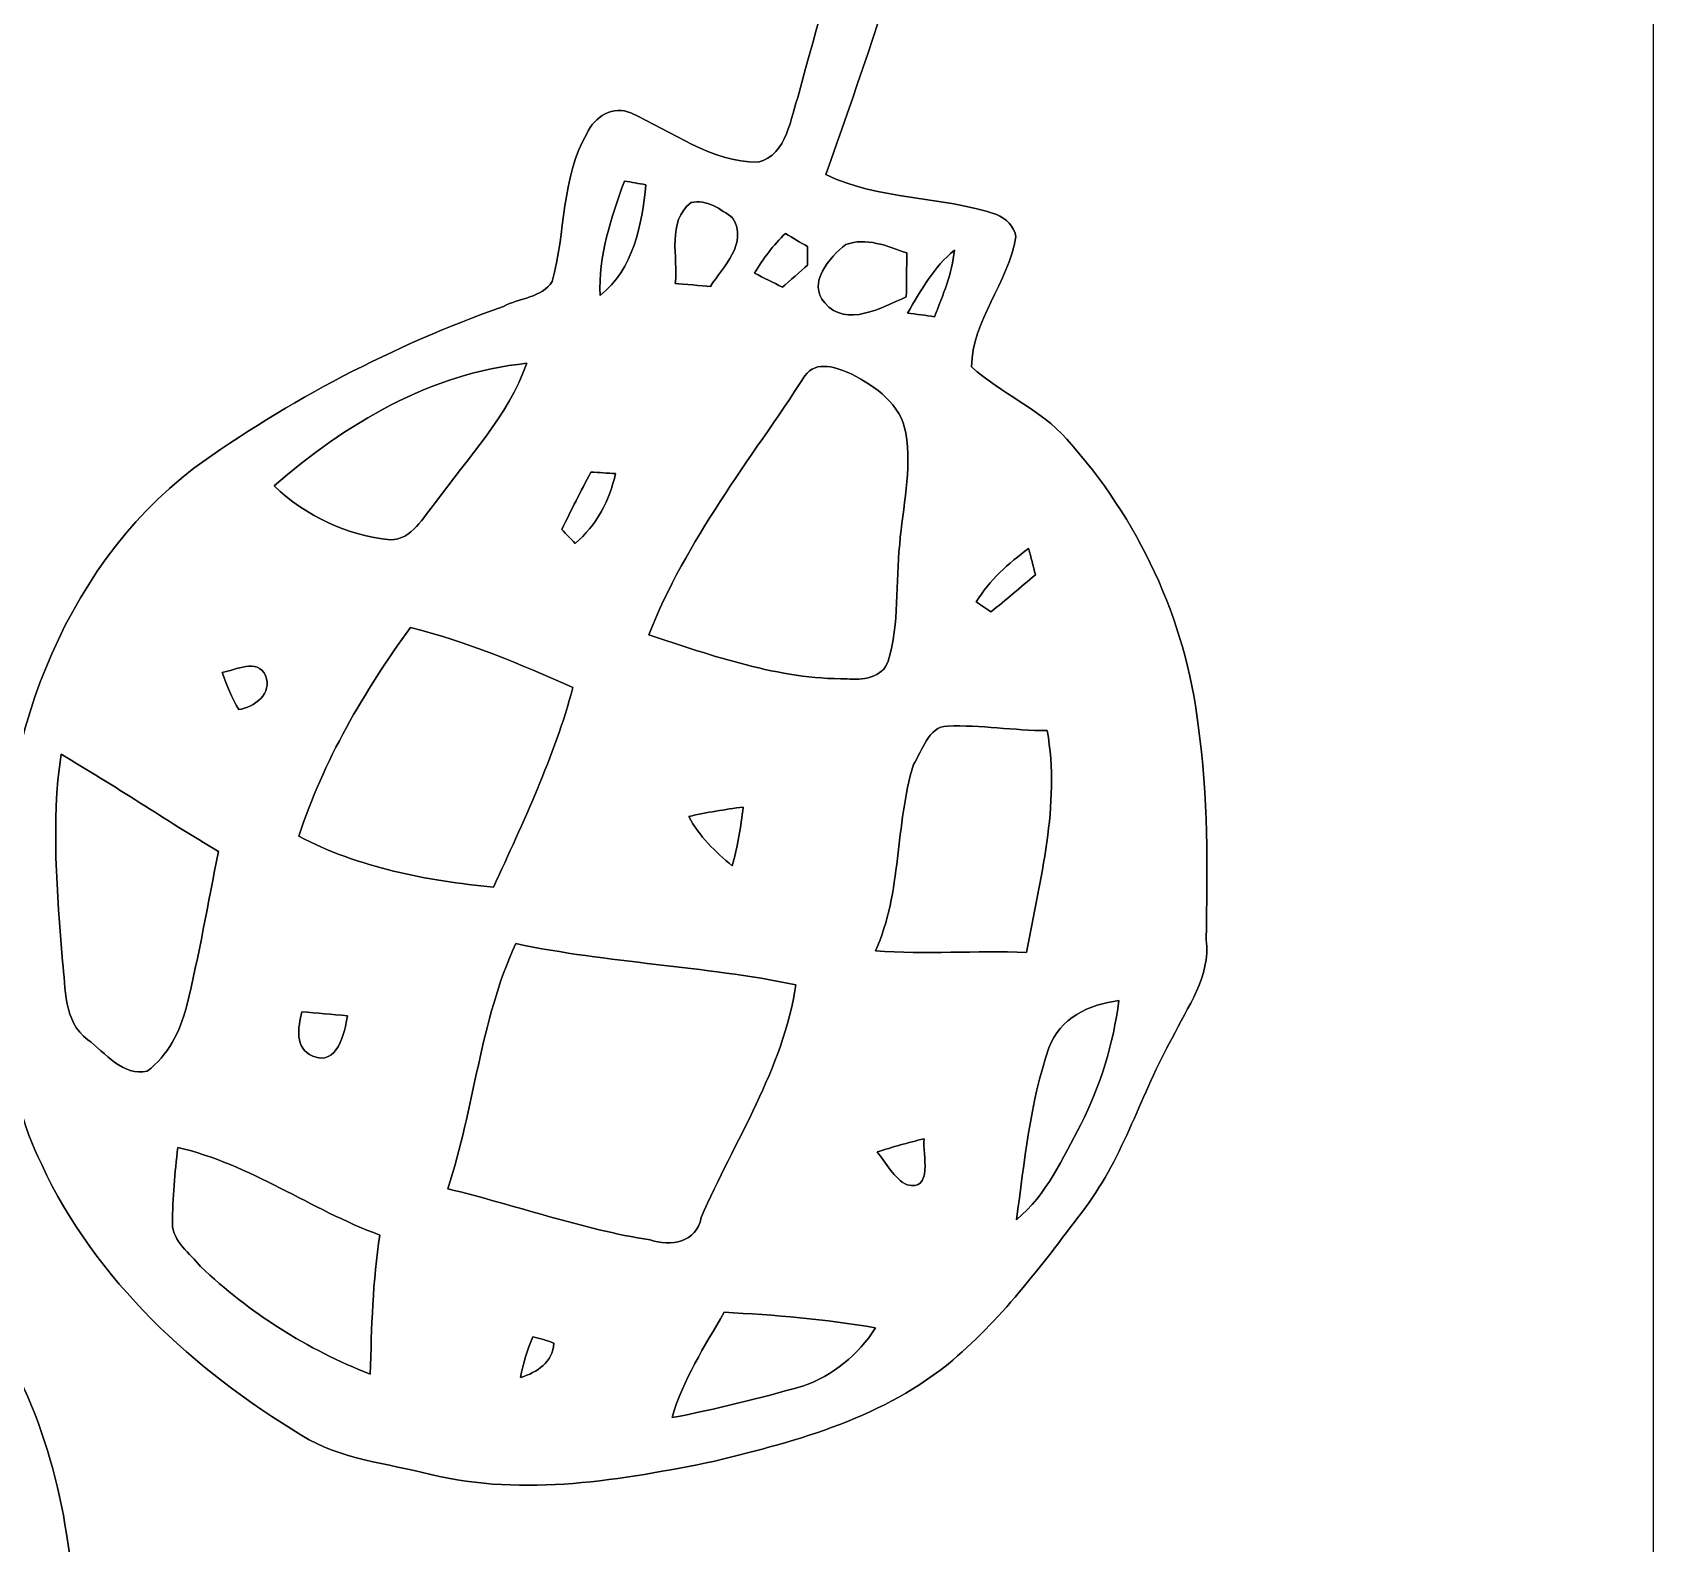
# Model space of a CAD drawing. Header units: centimetres. Extents: x -16.8 to 16.8, y -16.7 to 16.7.
# Drawn here: x 5.14 to 16.77, y -3.08 to 7.76 of the extents above; entities that cross this region are included whole.
import ezdxf

# ---------------------------------------------------------------- set-up
doc = ezdxf.new("R2010")
doc.units = ezdxf.units.CM
doc.header["$MEASUREMENT"] = 0
doc.layers.add('Layer 1', color=7, linetype='Continuous')

msp = doc.modelspace()

# ---------------------------------------------------------------- linework, layer by layer
at = {"layer": 'Layer 1', "color": 7}
for points, knots in [([(-16.77458, 16.66875), (-16.77458, 16.66875), (16.77458, 16.66875), (16.77458, 16.66875), (16.77458, 16.66875), (16.77458, 16.66875), (16.77458, -16.66875), (16.77458, -16.66875), (16.77458, -16.66875), (16.77458, -16.66875), (-16.77458, -16.66875), (-16.77458, -16.66875), (-16.77458, -16.66875), (-16.77458, -16.66875), (-16.77458, 16.66875), (-16.77458, 16.66875), (-16.77458, 16.66875), (-16.77458, 16.66875), (-16.77458, 16.66875), (-16.77458, 16.66875)], [0, 0, 0, 0, 0.16666667, 0.16666667, 0.16666667, 0.16666667, 0.33333333, 0.33333333, 0.33333333, 0.33333333, 0.5, 0.5, 0.5, 0.5, 0.66666667, 0.66666667, 0.66666667, 0.66666667, 1, 1, 1, 1]), ([(10.19845, 11.42753), (9.78006, 11.13966), (9.57651, 10.65001), (9.43187, 10.18258), (9.43187, 10.18258), (9.34438, 9.85591), (9.21209, 9.49466), (9.38036, 9.16728), (9.38036, 9.16728), (9.45974, 8.98454), (9.66717, 8.92563), (9.84321, 8.88047), (9.84321, 8.88047), (9.85767, 8.97184), (9.89506, 9.06921), (9.85979, 9.16058), (9.85979, 9.16058), (9.80652, 9.31757), (9.68657, 9.45727), (9.7095, 9.6333), (9.7095, 9.6333), (9.72502, 9.97409), (9.80052, 10.31346), (9.94481, 10.6232), (9.94481, 10.6232), (10.01466, 10.74596), (10.08909, 10.87931), (10.21821, 10.94881), (10.21821, 10.94881), (10.42987, 11.07052), (10.69904, 11.20105), (10.94246, 11.08322), (10.94246, 11.08322), (11.18658, 10.90119), (11.23597, 10.56499), (11.26772, 10.28241), (11.26772, 10.28241), (11.27442, 9.25936), (10.89342, 8.29486), (10.64331, 7.31802), (10.64331, 7.31802), (10.58157, 7.15151), (10.56252, 6.88164), (10.35015, 6.82837), (10.35015, 6.82837), (10.01148, 6.82978), (9.73384, 7.04779), (9.43751, 7.18114), (9.43751, 7.18114), (9.31616, 7.23935), (9.17116, 7.15257), (9.12389, 7.0358), (9.12389, 7.0358), (8.9348, 6.71266), (8.97184, 6.32213), (8.87307, 5.97253), (8.87307, 5.97253), (8.80181, 5.85399), (8.63247, 5.85646), (8.52417, 5.79261), (8.52417, 5.79261), (7.73254, 5.51674), (6.98429, 5.12022), (6.30202, 4.63444), (6.30202, 4.63444), (5.33506, 3.88585), (4.89409, 2.62326), (4.92725, 1.4284), (4.92725, 1.4284), (4.95335, 0.82409), (4.92795, 0.19368), (5.21088, -0.3616), (5.21088, -0.3616), (5.59717, -1.19309), (6.30343, -1.83586), (7.07743, -2.30399), (7.07743, -2.30399), (7.35718, -2.47685), (7.68985, -2.50402), (8.00171, -2.5841), (8.00171, -2.5841), (8.67375, -2.74638), (9.37366, -2.62361), (10.03935, -2.48885), (10.03935, -2.48885), (10.64119, -2.34209), (11.26349, -2.17311), (11.74679, -1.76389), (11.74679, -1.76389), (12.11686, -1.44956), (12.4079, -1.05339), (12.69929, -0.66816), (12.69929, -0.66816), (12.97517, -0.30057), (13.09758, 0.14852), (13.32089, 0.54504), (13.32089, 0.54504), (13.42813, 0.76906), (13.59782, 0.98601), (13.56536, 1.2513), (13.56536, 1.2513), (13.57277, 1.76424), (13.58053, 2.28071), (13.50786, 2.78977), (13.50786, 2.78977), (13.41967, 3.5493), (13.07571, 4.2739), (12.56559, 4.84046), (12.56559, 4.84046), (12.37403, 5.05919), (12.09357, 5.16714), (11.88226, 5.35975), (11.88226, 5.35975), (11.88367, 5.69313), (12.1479, 5.96512), (12.1987, 6.29179), (12.1987, 6.29179), (12.19165, 6.36764), (12.12709, 6.42444), (12.06077, 6.45231), (12.06077, 6.45231), (11.66248, 6.58918), (11.21763, 6.55179), (10.83557, 6.74017), (10.83557, 6.74017), (11.24056, 7.89411), (11.69106, 9.07838), (11.65825, 10.31981), (11.65825, 10.31981), (11.64484, 10.82358), (11.40389, 11.43035), (10.87155, 11.57605), (10.87155, 11.57605), (10.64119, 11.59863), (10.39742, 11.54853), (10.19845, 11.42753), (10.19845, 11.42753), (10.19845, 11.42753), (10.19845, 11.42753), (10.19845, 11.42753)], [0, 0, 0, 0, 0.02777778, 0.02777778, 0.02777778, 0.02777778, 0.05555556, 0.05555556, 0.05555556, 0.05555556, 0.08333333, 0.08333333, 0.08333333, 0.08333333, 0.11111111, 0.11111111, 0.11111111, 0.11111111, 0.13888889, 0.13888889, 0.13888889, 0.13888889, 0.16666667, 0.16666667, 0.16666667, 0.16666667, 0.19444444, 0.19444444, 0.19444444, 0.19444444, 0.22222222, 0.22222222, 0.22222222, 0.22222222, 0.25, 0.25, 0.25, 0.25, 0.27777778, 0.27777778, 0.27777778, 0.27777778, 0.30555556, 0.30555556, 0.30555556, 0.30555556, 0.33333333, 0.33333333, 0.33333333, 0.33333333, 0.36111111, 0.36111111, 0.36111111, 0.36111111, 0.38888889, 0.38888889, 0.38888889, 0.38888889, 0.41666667, 0.41666667, 0.41666667, 0.41666667, 0.44444444, 0.44444444, 0.44444444, 0.44444444, 0.47222222, 0.47222222, 0.47222222, 0.47222222, 0.5, 0.5, 0.5, 0.5, 0.52777778, 0.52777778, 0.52777778, 0.52777778, 0.55555556, 0.55555556, 0.55555556, 0.55555556, 0.58333333, 0.58333333, 0.58333333, 0.58333333, 0.61111111, 0.61111111, 0.61111111, 0.61111111, 0.63888889, 0.63888889, 0.63888889, 0.63888889, 0.66666667, 0.66666667, 0.66666667, 0.66666667, 0.69444444, 0.69444444, 0.69444444, 0.69444444, 0.72222222, 0.72222222, 0.72222222, 0.72222222, 0.75, 0.75, 0.75, 0.75, 0.77777778, 0.77777778, 0.77777778, 0.77777778, 0.80555556, 0.80555556, 0.80555556, 0.80555556, 0.83333333, 0.83333333, 0.83333333, 0.83333333, 0.86111111, 0.86111111, 0.86111111, 0.86111111, 0.88888889, 0.88888889, 0.88888889, 0.88888889, 0.91666667, 0.91666667, 0.91666667, 0.91666667, 0.94444444, 0.94444444, 0.94444444, 0.94444444, 1, 1, 1, 1]), ([(9.39165, 6.69255), (9.4428, 6.68408), (9.49396, 6.67526), (9.54546, 6.66644), (9.54546, 6.66644), (9.519, 6.3821), (9.45515, 6.05896), (9.21702, 5.87269), (9.21702, 5.87269), (9.20291, 6.15527), (9.29569, 6.43043), (9.39165, 6.69255)], [0, 0, 0, 0, 0.25, 0.25, 0.25, 0.25, 0.5, 0.5, 0.5, 0.5, 1, 1, 1, 1]), ([(9.87002, 6.53874), (9.98008, 6.56449), (10.08309, 6.49076), (10.16741, 6.42832), (10.16741, 6.42832), (10.28171, 6.24734), (10.10109, 6.07907), (10.00831, 5.93725), (10.00831, 5.93725), (9.94516, 5.94254), (9.81886, 5.95242), (9.75607, 5.95771), (9.75607, 5.95771), (9.77935, 6.14539), (9.69116, 6.40362), (9.87002, 6.53874)], [0, 0, 0, 0, 0.2, 0.2, 0.2, 0.2, 0.4, 0.4, 0.4, 0.4, 0.6, 0.6, 0.6, 0.6, 1, 1, 1, 1]), ([(10.32545, 6.03179), (10.38578, 6.13692), (10.46057, 6.23288), (10.54735, 6.31754), (10.54735, 6.31754), (10.59956, 6.28579), (10.65248, 6.25404), (10.70504, 6.22229), (10.70504, 6.22229), (10.70469, 6.1782), (10.70504, 6.13375), (10.70539, 6.08965), (10.70539, 6.08965), (10.66059, 6.05014), (10.57028, 5.97182), (10.52512, 5.93231), (10.52512, 5.93231), (10.4581, 5.96512), (10.39142, 5.99863), (10.32545, 6.03179)], [0, 0, 0, 0, 0.16666667, 0.16666667, 0.16666667, 0.16666667, 0.33333333, 0.33333333, 0.33333333, 0.33333333, 0.5, 0.5, 0.5, 0.5, 0.66666667, 0.66666667, 0.66666667, 0.66666667, 1, 1, 1, 1]), ([(10.9788, 6.23746), (11.12414, 6.29073), (11.27936, 6.22653), (11.41801, 6.17679), (11.41801, 6.17679), (11.41589, 6.07166), (11.41448, 5.96653), (11.41377, 5.8614), (11.41377, 5.8614), (11.23703, 5.78661), (10.98515, 5.63774), (10.82816, 5.81872), (10.82816, 5.81872), (10.70116, 5.96265), (10.86344, 6.14574), (10.9788, 6.23746)], [0, 0, 0, 0, 0.2, 0.2, 0.2, 0.2, 0.4, 0.4, 0.4, 0.4, 0.6, 0.6, 0.6, 0.6, 1, 1, 1, 1]), ([(11.42294, 5.7464), (11.51855, 5.90726), (11.61097, 6.0773), (11.75879, 6.19725), (11.75879, 6.19725), (11.74291, 6.02968), (11.67589, 5.87551), (11.61662, 5.71994), (11.61662, 5.71994), (11.55171, 5.72876), (11.48715, 5.73758), (11.42294, 5.7464)], [0, 0, 0, 0, 0.25, 0.25, 0.25, 0.25, 0.5, 0.5, 0.5, 0.5, 1, 1, 1, 1]), ([(6.87881, 4.50568), (7.38822, 4.95229), (8.00453, 5.31601), (8.69033, 5.38551), (8.69033, 5.38551), (8.55839, 5.00309), (8.26558, 4.70923), (8.03451, 4.38503), (8.03451, 4.38503), (7.94914, 4.28272), (7.86589, 4.1215), (7.71278, 4.11833), (7.71278, 4.11833), (7.40163, 4.15043), (7.1053, 4.29084), (6.87881, 4.50568)], [0, 0, 0, 0, 0.2, 0.2, 0.2, 0.2, 0.4, 0.4, 0.4, 0.4, 0.6, 0.6, 0.6, 0.6, 1, 1, 1, 1]), ([(10.6867, 5.29625), (10.76784, 5.41267), (10.91812, 5.3527), (11.02219, 5.30789), (11.02219, 5.30789), (11.19434, 5.2197), (11.37638, 5.09235), (11.40954, 4.88597), (11.40954, 4.88597), (11.45434, 4.61962), (11.38767, 4.35292), (11.36615, 4.08834), (11.36615, 4.08834), (11.33546, 3.80894), (11.36579, 3.52213), (11.28324, 3.24979), (11.28324, 3.24979), (11.24761, 3.13161), (11.09063, 3.10868), (10.98867, 3.12279), (10.98867, 3.12279), (10.49761, 3.11856), (10.02736, 3.28683), (9.56698, 3.43817), (9.56698, 3.43817), (9.83121, 4.11656), (10.29406, 4.69159), (10.6867, 5.29625)], [0, 0, 0, 0, 0.125, 0.125, 0.125, 0.125, 0.25, 0.25, 0.25, 0.25, 0.375, 0.375, 0.375, 0.375, 0.5, 0.5, 0.5, 0.5, 0.625, 0.625, 0.625, 0.625, 0.75, 0.75, 0.75, 0.75, 1, 1, 1, 1]), ([(9.15106, 4.60551), (9.20997, 4.60199), (9.26888, 4.59811), (9.32815, 4.59423), (9.32815, 4.59423), (9.28405, 4.40302), (9.19057, 4.22134), (9.03852, 4.09434), (9.03852, 4.09434), (9.00606, 4.1275), (8.97361, 4.16031), (8.94186, 4.19276), (8.94186, 4.19276), (9.00924, 4.33141), (9.07944, 4.46899), (9.15106, 4.60551)], [0, 0, 0, 0, 0.2, 0.2, 0.2, 0.2, 0.4, 0.4, 0.4, 0.4, 0.6, 0.6, 0.6, 0.6, 1, 1, 1, 1]), ([(11.91472, 3.67453), (12.01067, 3.82834), (12.14437, 3.95288), (12.29148, 4.05694), (12.29148, 4.05694), (12.30806, 3.9945), (12.32394, 3.93171), (12.33946, 3.86856), (12.33946, 3.86856), (12.23363, 3.77931), (12.12921, 3.689), (12.02055, 3.60292), (12.02055, 3.60292), (11.99409, 3.62091), (11.94117, 3.65654), (11.91472, 3.67453)], [0, 0, 0, 0, 0.2, 0.2, 0.2, 0.2, 0.4, 0.4, 0.4, 0.4, 0.6, 0.6, 0.6, 0.6, 1, 1, 1, 1]), ([(7.85601, 3.49109), (8.25817, 3.3909), (8.64411, 3.22756), (9.02229, 3.05999), (9.02229, 3.05999), (8.88824, 2.56187), (8.66563, 2.0955), (8.4522, 1.62842), (8.4522, 1.62842), (7.97137, 1.67393), (7.48665, 1.76848), (7.0552, 1.99319), (7.0552, 1.99319), (7.23124, 2.53506), (7.52334, 3.03142), (7.85601, 3.49109)], [0, 0, 0, 0, 0.2, 0.2, 0.2, 0.2, 0.4, 0.4, 0.4, 0.4, 0.6, 0.6, 0.6, 0.6, 1, 1, 1, 1]), ([(6.50522, 3.169), (6.60612, 3.18311), (6.75464, 3.27378), (6.81637, 3.14572), (6.81637, 3.14572), (6.86964, 3.02084), (6.73594, 2.91606), (6.62411, 2.90195), (6.62411, 2.90195), (6.57472, 2.98344), (6.53697, 3.08398), (6.50522, 3.169)], [0, 0, 0, 0, 0.25, 0.25, 0.25, 0.25, 0.5, 0.5, 0.5, 0.5, 1, 1, 1, 1]), ([(11.70869, 2.78412), (11.94788, 2.79259), (12.1853, 2.75096), (12.42448, 2.75131), (12.42448, 2.75131), (12.52044, 2.21439), (12.37051, 1.68451), (12.27596, 1.15993), (12.27596, 1.15993), (11.91472, 1.17404), (11.55241, 1.14547), (11.19187, 1.17087), (11.19187, 1.17087), (11.38484, 1.59314), (11.33052, 2.07222), (11.46563, 2.5086), (11.46563, 2.5086), (11.52948, 2.60667), (11.56935, 2.77918), (11.70869, 2.78412)], [0, 0, 0, 0, 0.16666667, 0.16666667, 0.16666667, 0.16666667, 0.33333333, 0.33333333, 0.33333333, 0.33333333, 0.5, 0.5, 0.5, 0.5, 0.66666667, 0.66666667, 0.66666667, 0.66666667, 1, 1, 1, 1]), ([(5.34987, 2.58163), (5.73229, 2.35973), (6.09812, 2.10926), (6.47947, 1.88419), (6.47947, 1.88419), (6.40256, 1.51306), (6.34153, 1.13806), (6.24875, 0.77047), (6.24875, 0.77047), (6.20501, 0.59302), (6.11681, 0.42016), (5.96865, 0.30833), (5.96865, 0.30833), (5.79614, 0.26811), (5.66455, 0.44133), (5.54284, 0.53375), (5.54284, 0.53375), (5.36328, 0.66428), (5.38656, 0.90276), (5.36011, 1.09573), (5.36011, 1.09573), (5.32201, 1.58926), (5.27756, 2.08915), (5.34987, 2.58163)], [0, 0, 0, 0, 0.14285714, 0.14285714, 0.14285714, 0.14285714, 0.28571429, 0.28571429, 0.28571429, 0.28571429, 0.42857143, 0.42857143, 0.42857143, 0.42857143, 0.57142857, 0.57142857, 0.57142857, 0.57142857, 0.71428571, 0.71428571, 0.71428571, 0.71428571, 1, 1, 1, 1]), ([(9.85414, 2.13501), (9.98255, 2.1657), (10.11273, 2.18475), (10.24396, 2.2031), (10.24396, 2.2031), (10.22667, 2.06128), (10.20374, 1.91911), (10.16529, 1.78118), (10.16529, 1.78118), (10.04323, 1.88172), (9.92646, 1.99249), (9.85414, 2.13501)], [0, 0, 0, 0, 0.25, 0.25, 0.25, 0.25, 0.5, 0.5, 0.5, 0.5, 1, 1, 1, 1]), ([(8.61272, 1.22343), (9.27594, 1.08303), (9.95751, 1.06504), (10.62108, 0.92816), (10.62108, 0.92816), (10.52971, 0.32138), (10.18152, -0.19085), (9.94128, -0.74189), (9.94128, -0.74189), (9.91376, -0.92146), (9.71867, -0.95003), (9.57721, -0.90241), (9.57721, -0.90241), (9.08262, -0.82444), (8.60989, -0.65123), (8.12377, -0.53552), (8.12377, -0.53552), (8.31744, 0.04339), (8.35307, 0.6664), (8.61272, 1.22343)], [0, 0, 0, 0, 0.16666667, 0.16666667, 0.16666667, 0.16666667, 0.33333333, 0.33333333, 0.33333333, 0.33333333, 0.5, 0.5, 0.5, 0.5, 0.66666667, 0.66666667, 0.66666667, 0.66666667, 1, 1, 1, 1]), ([(12.43718, 0.47625), (12.51021, 0.68862), (12.72999, 0.78952), (12.93848, 0.81456), (12.93848, 0.81456), (12.89897, 0.50483), (12.80795, 0.20461), (12.66507, -0.07303), (12.66507, -0.07303), (12.53596, -0.31397), (12.4206, -0.58032), (12.20399, -0.75706), (12.20399, -0.75706), (12.26291, -0.34325), (12.29889, 0.07938), (12.43718, 0.47625)], [0, 0, 0, 0, 0.2, 0.2, 0.2, 0.2, 0.4, 0.4, 0.4, 0.4, 0.6, 0.6, 0.6, 0.6, 1, 1, 1, 1]), ([(7.07672, 0.73413), (7.18538, 0.72602), (7.29474, 0.71614), (7.4041, 0.7052), (7.4041, 0.7052), (7.38858, 0.59126), (7.32966, 0.33831), (7.1561, 0.41663), (7.1561, 0.41663), (7.02169, 0.47237), (7.05132, 0.62159), (7.07672, 0.73413)], [0, 0, 0, 0, 0.25, 0.25, 0.25, 0.25, 0.5, 0.5, 0.5, 0.5, 1, 1, 1, 1]), ([(11.20387, -0.27058), (11.31605, -0.23601), (11.42471, -0.2032), (11.54077, -0.17745), (11.54077, -0.17745), (11.53125, -0.28681), (11.60709, -0.55809), (11.41871, -0.50659), (11.41871, -0.50659), (11.32311, -0.46249), (11.27301, -0.34854), (11.20387, -0.27058)], [0, 0, 0, 0, 0.25, 0.25, 0.25, 0.25, 0.5, 0.5, 0.5, 0.5, 1, 1, 1, 1]), ([(6.18807, -0.23954), (6.70842, -0.35736), (7.14093, -0.6858), (7.63693, -0.86678), (7.63693, -0.86678), (7.58472, -1.19662), (7.57802, -1.5307), (7.56779, -1.86408), (7.56779, -1.86408), (7.11694, -1.68945), (6.70101, -1.42522), (6.35035, -1.09255), (6.35035, -1.09255), (6.27592, -0.99766), (6.14821, -0.91546), (6.14927, -0.78246), (6.14927, -0.78246), (6.14997, -0.60078), (6.16479, -0.41945), (6.18807, -0.23954)], [0, 0, 0, 0, 0.16666667, 0.16666667, 0.16666667, 0.16666667, 0.33333333, 0.33333333, 0.33333333, 0.33333333, 0.5, 0.5, 0.5, 0.5, 0.66666667, 0.66666667, 0.66666667, 0.66666667, 1, 1, 1, 1]), ([(3.00567, -0.50236), (2.70722, -0.61242), (2.55376, -0.92886), (2.43875, -1.20403), (2.43875, -1.20403), (2.21686, -1.92546), (2.3435, -2.69699), (2.47191, -3.42441), (2.47191, -3.42441), (2.50437, -3.63149), (2.66312, -3.79942), (2.85009, -3.88373), (2.85009, -3.88373), (2.95734, -3.89326), (3.06564, -3.86362), (3.17218, -3.8481), (3.17218, -3.8481), (2.97991, -3.3528), (2.68711, -2.88466), (2.63525, -2.34527), (2.63525, -2.34527), (2.67088, -1.8094), (2.74673, -1.21144), (3.13443, -0.80574), (3.13443, -0.80574), (3.28859, -0.69709), (3.47521, -0.83432), (3.62021, -0.89218), (3.62021, -0.89218), (4.0513, -1.08444), (4.36174, -1.46226), (4.5914, -1.86302), (4.5914, -1.86302), (4.91596, -2.47191), (5.04966, -3.15807), (5.16184, -3.83223), (5.16184, -3.83223), (5.25251, -4.57376), (5.32024, -5.32694), (5.21864, -6.07131), (5.21864, -6.07131), (5.18936, -6.14786), (5.10222, -6.17573), (5.02849, -6.18702), (5.02849, -6.18702), (4.60057, -6.25404), (4.14055, -6.23641), (3.75356, -6.46042), (3.75356, -6.46042), (3.77366, -6.73135), (3.92606, -7.03368), (3.80012, -7.29262), (3.80012, -7.29262), (3.49744, -7.6267), (3.03918, -7.76464), (2.71921, -8.08037), (2.71921, -8.08037), (2.14136, -8.63847), (1.62313, -9.2904), (1.38077, -10.06757), (1.38077, -10.06757), (1.36243, -10.21644), (1.23014, -10.28665), (1.1243, -10.36602), (1.1243, -10.36602), (1.18816, -10.70822), (1.14794, -11.05676), (1.15288, -11.40213), (1.15288, -11.40213), (1.2192, -11.70552), (1.31798, -12.00221), (1.36948, -12.30947), (1.36948, -12.30947), (1.24178, -12.31653), (1.11301, -12.31441), (0.98566, -12.31512), (0.98566, -12.31512), (0.98002, -12.35181), (0.97437, -12.3892), (0.96908, -12.4266), (0.96908, -12.4266), (1.10314, -12.4901), (1.24248, -12.54901), (1.34832, -12.65696), (1.34832, -12.65696), (1.52224, -12.87886), (1.53282, -13.17272), (1.59597, -13.43625), (1.59597, -13.43625), (1.63618, -13.76257), (1.82598, -14.03703), (1.97873, -14.3189), (1.97873, -14.3189), (2.25884, -14.76728), (2.54494, -15.22271), (2.93476, -15.58607), (2.93476, -15.58607), (3.30165, -15.9579), (3.75991, -16.27505), (4.29154, -16.33608), (4.29154, -16.33608), (5.16431, -16.37242), (6.07871, -16.41475), (6.90457, -16.0782), (6.90457, -16.0782), (7.58225, -15.83267), (8.20208, -15.4305), (8.68786, -14.89675), (8.68786, -14.89675), (8.98349, -14.61523), (9.1627, -14.24164), (9.40858, -13.92202), (9.40858, -13.92202), (9.54123, -13.83594), (9.71338, -13.86311), (9.8619, -13.82219), (9.8619, -13.82219), (9.86014, -13.77209), (9.85873, -13.72235), (9.85767, -13.67296), (9.85767, -13.67296), (9.77265, -13.63874), (9.68763, -13.60417), (9.60402, -13.56783), (9.60402, -13.56783), (9.66682, -13.29655), (9.70739, -13.01856), (9.79487, -12.75397), (9.79487, -12.75397), (9.84991, -12.6171), (10.01466, -12.59029), (10.13354, -12.54125), (10.13354, -12.54125), (10.13566, -12.50809), (10.13813, -12.47563), (10.14095, -12.44353), (10.14095, -12.44353), (10.00372, -12.3758), (9.86367, -12.31124), (9.72573, -12.24703), (9.72573, -12.24703), (9.75078, -11.94682), (10.03371, -11.79654), (10.22421, -11.60709), (10.22421, -11.60709), (10.10073, -11.59757), (9.89401, -11.66319), (9.85379, -11.49597), (9.85379, -11.49597), (9.79664, -11.14884), (9.79029, -10.77454), (9.6139, -10.45986), (9.6139, -10.45986), (9.41317, -10.07745), (9.22232, -9.68798), (8.97925, -9.33027), (8.97925, -9.33027), (8.57003, -8.69915), (7.98019, -8.16857), (7.27181, -7.90011), (7.27181, -7.90011), (7.12152, -7.8359), (6.96136, -7.79286), (6.81919, -7.71243), (6.81919, -7.71243), (6.64598, -7.60801), (6.73135, -7.36459), (6.70772, -7.2009), (6.70772, -7.2009), (6.68232, -6.86223), (6.8393, -6.37081), (6.4516, -6.17961), (6.4516, -6.17961), (6.19619, -6.13692), (5.92808, -6.28438), (5.67267, -6.21665), (5.67267, -6.21665), (5.59752, -6.15244), (5.51074, -6.07871), (5.49557, -5.9757), (5.49557, -5.9757), (5.44795, -4.98828), (5.55519, -3.99062), (5.38903, -3.01025), (5.38903, -3.01025), (5.27897, -2.29729), (4.99322, -1.5808), (4.45982, -1.07844), (4.45982, -1.07844), (4.07282, -0.71649), (3.56376, -0.38241), (3.00567, -0.50236)], [0, 0, 0, 0, 0.02040816, 0.02040816, 0.02040816, 0.02040816, 0.04081633, 0.04081633, 0.04081633, 0.04081633, 0.06122449, 0.06122449, 0.06122449, 0.06122449, 0.08163265, 0.08163265, 0.08163265, 0.08163265, 0.10204082, 0.10204082, 0.10204082, 0.10204082, 0.12244898, 0.12244898, 0.12244898, 0.12244898, 0.14285714, 0.14285714, 0.14285714, 0.14285714, 0.16326531, 0.16326531, 0.16326531, 0.16326531, 0.18367347, 0.18367347, 0.18367347, 0.18367347, 0.20408163, 0.20408163, 0.20408163, 0.20408163, 0.2244898, 0.2244898, 0.2244898, 0.2244898, 0.24489796, 0.24489796, 0.24489796, 0.24489796, 0.26530612, 0.26530612, 0.26530612, 0.26530612, 0.28571429, 0.28571429, 0.28571429, 0.28571429, 0.30612245, 0.30612245, 0.30612245, 0.30612245, 0.32653061, 0.32653061, 0.32653061, 0.32653061, 0.34693878, 0.34693878, 0.34693878, 0.34693878, 0.36734694, 0.36734694, 0.36734694, 0.36734694, 0.3877551, 0.3877551, 0.3877551, 0.3877551, 0.40816327, 0.40816327, 0.40816327, 0.40816327, 0.42857143, 0.42857143, 0.42857143, 0.42857143, 0.44897959, 0.44897959, 0.44897959, 0.44897959, 0.46938776, 0.46938776, 0.46938776, 0.46938776, 0.48979592, 0.48979592, 0.48979592, 0.48979592, 0.51020408, 0.51020408, 0.51020408, 0.51020408, 0.53061224, 0.53061224, 0.53061224, 0.53061224, 0.55102041, 0.55102041, 0.55102041, 0.55102041, 0.57142857, 0.57142857, 0.57142857, 0.57142857, 0.59183673, 0.59183673, 0.59183673, 0.59183673, 0.6122449, 0.6122449, 0.6122449, 0.6122449, 0.63265306, 0.63265306, 0.63265306, 0.63265306, 0.65306122, 0.65306122, 0.65306122, 0.65306122, 0.67346939, 0.67346939, 0.67346939, 0.67346939, 0.69387755, 0.69387755, 0.69387755, 0.69387755, 0.71428571, 0.71428571, 0.71428571, 0.71428571, 0.73469388, 0.73469388, 0.73469388, 0.73469388, 0.75510204, 0.75510204, 0.75510204, 0.75510204, 0.7755102, 0.7755102, 0.7755102, 0.7755102, 0.79591837, 0.79591837, 0.79591837, 0.79591837, 0.81632653, 0.81632653, 0.81632653, 0.81632653, 0.83673469, 0.83673469, 0.83673469, 0.83673469, 0.85714286, 0.85714286, 0.85714286, 0.85714286, 0.87755102, 0.87755102, 0.87755102, 0.87755102, 0.89795918, 0.89795918, 0.89795918, 0.89795918, 0.91836735, 0.91836735, 0.91836735, 0.91836735, 0.93877551, 0.93877551, 0.93877551, 0.93877551, 0.95918367, 0.95918367, 0.95918367, 0.95918367, 1, 1, 1, 1]), ([(10.10638, -1.42099), (10.46974, -1.44004), (10.83416, -1.46861), (11.19293, -1.53317), (11.19293, -1.53317), (11.06911, -1.72473), (10.88743, -1.87748), (10.66941, -1.95051), (10.66941, -1.95051), (10.36038, -2.03835), (10.04852, -2.11596), (9.73314, -2.17664), (9.73314, -2.17664), (9.81181, -1.90465), (9.96703, -1.66476), (10.10638, -1.42099)], [0, 0, 0, 0, 0.2, 0.2, 0.2, 0.2, 0.4, 0.4, 0.4, 0.4, 0.6, 0.6, 0.6, 0.6, 1, 1, 1, 1]), ([(8.73442, -1.59808), (8.78558, -1.60761), (8.83602, -1.62278), (8.88506, -1.64289), (8.88506, -1.64289), (8.87871, -1.77906), (8.76476, -1.85208), (8.64658, -1.88807), (8.64658, -1.88807), (8.66457, -1.78435), (8.69386, -1.69192), (8.73442, -1.59808)], [0, 0, 0, 0, 0.25, 0.25, 0.25, 0.25, 0.5, 0.5, 0.5, 0.5, 1, 1, 1, 1])]:
    msp.add_open_spline(points, degree=3, knots=knots, dxfattribs=at)
at = {"layer": 'Layer 1', "color": 251}
for points, knots in [([(10.19845, 11.42753), (10.39742, 11.54853), (10.64119, 11.59863), (10.87155, 11.57605), (10.87155, 11.57605), (11.40389, 11.43035), (11.64484, 10.82358), (11.65825, 10.31981), (11.65825, 10.31981), (11.69106, 9.07838), (11.24056, 7.89411), (10.83557, 6.74017), (10.83557, 6.74017), (11.21763, 6.55179), (11.66248, 6.58918), (12.06077, 6.45231), (12.06077, 6.45231), (12.12709, 6.42444), (12.19165, 6.36764), (12.1987, 6.29179), (12.1987, 6.29179), (12.1479, 5.96512), (11.88367, 5.69313), (11.88226, 5.35975), (11.88226, 5.35975), (12.09357, 5.16714), (12.37403, 5.05919), (12.56559, 4.84046), (12.56559, 4.84046), (13.07571, 4.2739), (13.41967, 3.5493), (13.50786, 2.78977), (13.50786, 2.78977), (13.58053, 2.28071), (13.57277, 1.76424), (13.56536, 1.2513), (13.56536, 1.2513), (13.59782, 0.98601), (13.42813, 0.76906), (13.32089, 0.54504), (13.32089, 0.54504), (13.09758, 0.14852), (12.97517, -0.30057), (12.69929, -0.66816), (12.69929, -0.66816), (12.4079, -1.05339), (12.11686, -1.44956), (11.74679, -1.76389), (11.74679, -1.76389), (11.26349, -2.17311), (10.64119, -2.34209), (10.03935, -2.48885), (10.03935, -2.48885), (9.37366, -2.62361), (8.67375, -2.74638), (8.00171, -2.5841), (8.00171, -2.5841), (7.68985, -2.50402), (7.35718, -2.47685), (7.07743, -2.30399), (7.07743, -2.30399), (6.30343, -1.83586), (5.59717, -1.19309), (5.21088, -0.3616), (5.21088, -0.3616), (4.92795, 0.19368), (4.95335, 0.82409), (4.92725, 1.4284), (4.92725, 1.4284), (4.89409, 2.62326), (5.33506, 3.88585), (6.30202, 4.63444), (6.30202, 4.63444), (6.98429, 5.12022), (7.73254, 5.51674), (8.52417, 5.79261), (8.52417, 5.79261), (8.63247, 5.85646), (8.80181, 5.85399), (8.87307, 5.97253), (8.87307, 5.97253), (8.97184, 6.32213), (8.9348, 6.71266), (9.12389, 7.0358), (9.12389, 7.0358), (9.17116, 7.15257), (9.31616, 7.23935), (9.43751, 7.18114), (9.43751, 7.18114), (9.73384, 7.04779), (10.01148, 6.82978), (10.35015, 6.82837), (10.35015, 6.82837), (10.56252, 6.88164), (10.58157, 7.15151), (10.64331, 7.31802), (10.64331, 7.31802), (10.89342, 8.29486), (11.27442, 9.25936), (11.26772, 10.28241), (11.26772, 10.28241), (11.23597, 10.56499), (11.18658, 10.90119), (10.94246, 11.08322), (10.94246, 11.08322), (10.69904, 11.20105), (10.42987, 11.07052), (10.21821, 10.94881), (10.21821, 10.94881), (10.08909, 10.87931), (10.01466, 10.74596), (9.94481, 10.6232), (9.94481, 10.6232), (9.80052, 10.31346), (9.72502, 9.97409), (9.7095, 9.6333), (9.7095, 9.6333), (9.68657, 9.45727), (9.80652, 9.31757), (9.85979, 9.16058), (9.85979, 9.16058), (9.89506, 9.06921), (9.85767, 8.97184), (9.84321, 8.88047), (9.84321, 8.88047), (9.66717, 8.92563), (9.45974, 8.98454), (9.38036, 9.16728), (9.38036, 9.16728), (9.21209, 9.49466), (9.34438, 9.85591), (9.43187, 10.18258), (9.43187, 10.18258), (9.57651, 10.65001), (9.78006, 11.13966), (10.19845, 11.42753), (10.19845, 11.42753), (10.19845, 11.42753), (10.19845, 11.42753), (10.19845, 11.42753)], [0, 0, 0, 0, 0.02777778, 0.02777778, 0.02777778, 0.02777778, 0.05555556, 0.05555556, 0.05555556, 0.05555556, 0.08333333, 0.08333333, 0.08333333, 0.08333333, 0.11111111, 0.11111111, 0.11111111, 0.11111111, 0.13888889, 0.13888889, 0.13888889, 0.13888889, 0.16666667, 0.16666667, 0.16666667, 0.16666667, 0.19444444, 0.19444444, 0.19444444, 0.19444444, 0.22222222, 0.22222222, 0.22222222, 0.22222222, 0.25, 0.25, 0.25, 0.25, 0.27777778, 0.27777778, 0.27777778, 0.27777778, 0.30555556, 0.30555556, 0.30555556, 0.30555556, 0.33333333, 0.33333333, 0.33333333, 0.33333333, 0.36111111, 0.36111111, 0.36111111, 0.36111111, 0.38888889, 0.38888889, 0.38888889, 0.38888889, 0.41666667, 0.41666667, 0.41666667, 0.41666667, 0.44444444, 0.44444444, 0.44444444, 0.44444444, 0.47222222, 0.47222222, 0.47222222, 0.47222222, 0.5, 0.5, 0.5, 0.5, 0.52777778, 0.52777778, 0.52777778, 0.52777778, 0.55555556, 0.55555556, 0.55555556, 0.55555556, 0.58333333, 0.58333333, 0.58333333, 0.58333333, 0.61111111, 0.61111111, 0.61111111, 0.61111111, 0.63888889, 0.63888889, 0.63888889, 0.63888889, 0.66666667, 0.66666667, 0.66666667, 0.66666667, 0.69444444, 0.69444444, 0.69444444, 0.69444444, 0.72222222, 0.72222222, 0.72222222, 0.72222222, 0.75, 0.75, 0.75, 0.75, 0.77777778, 0.77777778, 0.77777778, 0.77777778, 0.80555556, 0.80555556, 0.80555556, 0.80555556, 0.83333333, 0.83333333, 0.83333333, 0.83333333, 0.86111111, 0.86111111, 0.86111111, 0.86111111, 0.88888889, 0.88888889, 0.88888889, 0.88888889, 0.91666667, 0.91666667, 0.91666667, 0.91666667, 0.94444444, 0.94444444, 0.94444444, 0.94444444, 1, 1, 1, 1]), ([(9.39165, 6.69255), (9.29569, 6.43043), (9.20291, 6.15527), (9.21702, 5.87269), (9.21702, 5.87269), (9.45515, 6.05896), (9.519, 6.3821), (9.54546, 6.66644), (9.54546, 6.66644), (9.49396, 6.67526), (9.4428, 6.68408), (9.39165, 6.69255), (9.39165, 6.69255), (9.39165, 6.69255), (9.39165, 6.69255), (9.39165, 6.69255)], [0, 0, 0, 0, 0.2, 0.2, 0.2, 0.2, 0.4, 0.4, 0.4, 0.4, 0.6, 0.6, 0.6, 0.6, 1, 1, 1, 1]), ([(9.87002, 6.53874), (9.69116, 6.40362), (9.77935, 6.14539), (9.75607, 5.95771), (9.75607, 5.95771), (9.81886, 5.95242), (9.94516, 5.94254), (10.00831, 5.93725), (10.00831, 5.93725), (10.10109, 6.07907), (10.28171, 6.24734), (10.16741, 6.42832), (10.16741, 6.42832), (10.08309, 6.49076), (9.98008, 6.56449), (9.87002, 6.53874), (9.87002, 6.53874), (9.87002, 6.53874), (9.87002, 6.53874), (9.87002, 6.53874)], [0, 0, 0, 0, 0.16666667, 0.16666667, 0.16666667, 0.16666667, 0.33333333, 0.33333333, 0.33333333, 0.33333333, 0.5, 0.5, 0.5, 0.5, 0.66666667, 0.66666667, 0.66666667, 0.66666667, 1, 1, 1, 1]), ([(10.32545, 6.03179), (10.39142, 5.99863), (10.4581, 5.96512), (10.52512, 5.93231), (10.52512, 5.93231), (10.57028, 5.97182), (10.66059, 6.05014), (10.70539, 6.08965), (10.70539, 6.08965), (10.70504, 6.13375), (10.70469, 6.1782), (10.70504, 6.22229), (10.70504, 6.22229), (10.65248, 6.25404), (10.59956, 6.28579), (10.54735, 6.31754), (10.54735, 6.31754), (10.46057, 6.23288), (10.38578, 6.13692), (10.32545, 6.03179), (10.32545, 6.03179), (10.32545, 6.03179), (10.32545, 6.03179), (10.32545, 6.03179)], [0, 0, 0, 0, 0.14285714, 0.14285714, 0.14285714, 0.14285714, 0.28571429, 0.28571429, 0.28571429, 0.28571429, 0.42857143, 0.42857143, 0.42857143, 0.42857143, 0.57142857, 0.57142857, 0.57142857, 0.57142857, 0.71428571, 0.71428571, 0.71428571, 0.71428571, 1, 1, 1, 1]), ([(10.9788, 6.23746), (10.86344, 6.14574), (10.70116, 5.96265), (10.82816, 5.81872), (10.82816, 5.81872), (10.98515, 5.63774), (11.23703, 5.78661), (11.41377, 5.8614), (11.41377, 5.8614), (11.41448, 5.96653), (11.41589, 6.07166), (11.41801, 6.17679), (11.41801, 6.17679), (11.27936, 6.22653), (11.12414, 6.29073), (10.9788, 6.23746), (10.9788, 6.23746), (10.9788, 6.23746), (10.9788, 6.23746), (10.9788, 6.23746)], [0, 0, 0, 0, 0.16666667, 0.16666667, 0.16666667, 0.16666667, 0.33333333, 0.33333333, 0.33333333, 0.33333333, 0.5, 0.5, 0.5, 0.5, 0.66666667, 0.66666667, 0.66666667, 0.66666667, 1, 1, 1, 1]), ([(11.42294, 5.7464), (11.48715, 5.73758), (11.55171, 5.72876), (11.61662, 5.71994), (11.61662, 5.71994), (11.67589, 5.87551), (11.74291, 6.02968), (11.75879, 6.19725), (11.75879, 6.19725), (11.61097, 6.0773), (11.51855, 5.90726), (11.42294, 5.7464), (11.42294, 5.7464), (11.42294, 5.7464), (11.42294, 5.7464), (11.42294, 5.7464)], [0, 0, 0, 0, 0.2, 0.2, 0.2, 0.2, 0.4, 0.4, 0.4, 0.4, 0.6, 0.6, 0.6, 0.6, 1, 1, 1, 1]), ([(6.87881, 4.50568), (7.1053, 4.29084), (7.40163, 4.15043), (7.71278, 4.11833), (7.71278, 4.11833), (7.86589, 4.1215), (7.94914, 4.28272), (8.03451, 4.38503), (8.03451, 4.38503), (8.26558, 4.70923), (8.55839, 5.00309), (8.69033, 5.38551), (8.69033, 5.38551), (8.00453, 5.31601), (7.38822, 4.95229), (6.87881, 4.50568), (6.87881, 4.50568), (6.87881, 4.50568), (6.87881, 4.50568), (6.87881, 4.50568)], [0, 0, 0, 0, 0.16666667, 0.16666667, 0.16666667, 0.16666667, 0.33333333, 0.33333333, 0.33333333, 0.33333333, 0.5, 0.5, 0.5, 0.5, 0.66666667, 0.66666667, 0.66666667, 0.66666667, 1, 1, 1, 1]), ([(10.6867, 5.29625), (10.29406, 4.69159), (9.83121, 4.11656), (9.56698, 3.43817), (9.56698, 3.43817), (10.02736, 3.28683), (10.49761, 3.11856), (10.98867, 3.12279), (10.98867, 3.12279), (11.09063, 3.10868), (11.24761, 3.13161), (11.28324, 3.24979), (11.28324, 3.24979), (11.36579, 3.52213), (11.33546, 3.80894), (11.36615, 4.08834), (11.36615, 4.08834), (11.38767, 4.35292), (11.45434, 4.61962), (11.40954, 4.88597), (11.40954, 4.88597), (11.37638, 5.09235), (11.19434, 5.2197), (11.02219, 5.30789), (11.02219, 5.30789), (10.91812, 5.3527), (10.76784, 5.41267), (10.6867, 5.29625), (10.6867, 5.29625), (10.6867, 5.29625), (10.6867, 5.29625), (10.6867, 5.29625)], [0, 0, 0, 0, 0.11111111, 0.11111111, 0.11111111, 0.11111111, 0.22222222, 0.22222222, 0.22222222, 0.22222222, 0.33333333, 0.33333333, 0.33333333, 0.33333333, 0.44444444, 0.44444444, 0.44444444, 0.44444444, 0.55555556, 0.55555556, 0.55555556, 0.55555556, 0.66666667, 0.66666667, 0.66666667, 0.66666667, 0.77777778, 0.77777778, 0.77777778, 0.77777778, 1, 1, 1, 1]), ([(9.15106, 4.60551), (9.07944, 4.46899), (9.00924, 4.33141), (8.94186, 4.19276), (8.94186, 4.19276), (8.97361, 4.16031), (9.00606, 4.1275), (9.03852, 4.09434), (9.03852, 4.09434), (9.19057, 4.22134), (9.28405, 4.40302), (9.32815, 4.59423), (9.32815, 4.59423), (9.26888, 4.59811), (9.20997, 4.60199), (9.15106, 4.60551), (9.15106, 4.60551), (9.15106, 4.60551), (9.15106, 4.60551), (9.15106, 4.60551)], [0, 0, 0, 0, 0.16666667, 0.16666667, 0.16666667, 0.16666667, 0.33333333, 0.33333333, 0.33333333, 0.33333333, 0.5, 0.5, 0.5, 0.5, 0.66666667, 0.66666667, 0.66666667, 0.66666667, 1, 1, 1, 1]), ([(11.91472, 3.67453), (11.94117, 3.65654), (11.99409, 3.62091), (12.02055, 3.60292), (12.02055, 3.60292), (12.12921, 3.689), (12.23363, 3.77931), (12.33946, 3.86856), (12.33946, 3.86856), (12.32394, 3.93171), (12.30806, 3.9945), (12.29148, 4.05694), (12.29148, 4.05694), (12.14437, 3.95288), (12.01067, 3.82834), (11.91472, 3.67453), (11.91472, 3.67453), (11.91472, 3.67453), (11.91472, 3.67453), (11.91472, 3.67453)], [0, 0, 0, 0, 0.16666667, 0.16666667, 0.16666667, 0.16666667, 0.33333333, 0.33333333, 0.33333333, 0.33333333, 0.5, 0.5, 0.5, 0.5, 0.66666667, 0.66666667, 0.66666667, 0.66666667, 1, 1, 1, 1]), ([(7.85601, 3.49109), (7.52334, 3.03142), (7.23124, 2.53506), (7.0552, 1.99319), (7.0552, 1.99319), (7.48665, 1.76848), (7.97137, 1.67393), (8.4522, 1.62842), (8.4522, 1.62842), (8.66563, 2.0955), (8.88824, 2.56187), (9.02229, 3.05999), (9.02229, 3.05999), (8.64411, 3.22756), (8.25817, 3.3909), (7.85601, 3.49109), (7.85601, 3.49109), (7.85601, 3.49109), (7.85601, 3.49109), (7.85601, 3.49109)], [0, 0, 0, 0, 0.16666667, 0.16666667, 0.16666667, 0.16666667, 0.33333333, 0.33333333, 0.33333333, 0.33333333, 0.5, 0.5, 0.5, 0.5, 0.66666667, 0.66666667, 0.66666667, 0.66666667, 1, 1, 1, 1]), ([(6.50522, 3.169), (6.53697, 3.08398), (6.57472, 2.98344), (6.62411, 2.90195), (6.62411, 2.90195), (6.73594, 2.91606), (6.86964, 3.02084), (6.81637, 3.14572), (6.81637, 3.14572), (6.75464, 3.27378), (6.60612, 3.18311), (6.50522, 3.169), (6.50522, 3.169), (6.50522, 3.169), (6.50522, 3.169), (6.50522, 3.169)], [0, 0, 0, 0, 0.2, 0.2, 0.2, 0.2, 0.4, 0.4, 0.4, 0.4, 0.6, 0.6, 0.6, 0.6, 1, 1, 1, 1]), ([(11.70869, 2.78412), (11.56935, 2.77918), (11.52948, 2.60667), (11.46563, 2.5086), (11.46563, 2.5086), (11.33052, 2.07222), (11.38484, 1.59314), (11.19187, 1.17087), (11.19187, 1.17087), (11.55241, 1.14547), (11.91472, 1.17404), (12.27596, 1.15993), (12.27596, 1.15993), (12.37051, 1.68451), (12.52044, 2.21439), (12.42448, 2.75131), (12.42448, 2.75131), (12.1853, 2.75096), (11.94788, 2.79259), (11.70869, 2.78412), (11.70869, 2.78412), (11.70869, 2.78412), (11.70869, 2.78412), (11.70869, 2.78412)], [0, 0, 0, 0, 0.14285714, 0.14285714, 0.14285714, 0.14285714, 0.28571429, 0.28571429, 0.28571429, 0.28571429, 0.42857143, 0.42857143, 0.42857143, 0.42857143, 0.57142857, 0.57142857, 0.57142857, 0.57142857, 0.71428571, 0.71428571, 0.71428571, 0.71428571, 1, 1, 1, 1]), ([(5.34987, 2.58163), (5.27756, 2.08915), (5.32201, 1.58926), (5.36011, 1.09573), (5.36011, 1.09573), (5.38656, 0.90276), (5.36328, 0.66428), (5.54284, 0.53375), (5.54284, 0.53375), (5.66455, 0.44133), (5.79614, 0.26811), (5.96865, 0.30833), (5.96865, 0.30833), (6.11681, 0.42016), (6.20501, 0.59302), (6.24875, 0.77047), (6.24875, 0.77047), (6.34153, 1.13806), (6.40256, 1.51306), (6.47947, 1.88419), (6.47947, 1.88419), (6.09812, 2.10926), (5.73229, 2.35973), (5.34987, 2.58163), (5.34987, 2.58163), (5.34987, 2.58163), (5.34987, 2.58163), (5.34987, 2.58163)], [0, 0, 0, 0, 0.125, 0.125, 0.125, 0.125, 0.25, 0.25, 0.25, 0.25, 0.375, 0.375, 0.375, 0.375, 0.5, 0.5, 0.5, 0.5, 0.625, 0.625, 0.625, 0.625, 0.75, 0.75, 0.75, 0.75, 1, 1, 1, 1]), ([(9.85414, 2.13501), (9.92646, 1.99249), (10.04323, 1.88172), (10.16529, 1.78118), (10.16529, 1.78118), (10.20374, 1.91911), (10.22667, 2.06128), (10.24396, 2.2031), (10.24396, 2.2031), (10.11273, 2.18475), (9.98255, 2.1657), (9.85414, 2.13501), (9.85414, 2.13501), (9.85414, 2.13501), (9.85414, 2.13501), (9.85414, 2.13501)], [0, 0, 0, 0, 0.2, 0.2, 0.2, 0.2, 0.4, 0.4, 0.4, 0.4, 0.6, 0.6, 0.6, 0.6, 1, 1, 1, 1]), ([(8.61272, 1.22343), (8.35307, 0.6664), (8.31744, 0.04339), (8.12377, -0.53552), (8.12377, -0.53552), (8.60989, -0.65123), (9.08262, -0.82444), (9.57721, -0.90241), (9.57721, -0.90241), (9.71867, -0.95003), (9.91376, -0.92146), (9.94128, -0.74189), (9.94128, -0.74189), (10.18152, -0.19085), (10.52971, 0.32138), (10.62108, 0.92816), (10.62108, 0.92816), (9.95751, 1.06504), (9.27594, 1.08303), (8.61272, 1.22343), (8.61272, 1.22343), (8.61272, 1.22343), (8.61272, 1.22343), (8.61272, 1.22343)], [0, 0, 0, 0, 0.14285714, 0.14285714, 0.14285714, 0.14285714, 0.28571429, 0.28571429, 0.28571429, 0.28571429, 0.42857143, 0.42857143, 0.42857143, 0.42857143, 0.57142857, 0.57142857, 0.57142857, 0.57142857, 0.71428571, 0.71428571, 0.71428571, 0.71428571, 1, 1, 1, 1]), ([(12.43718, 0.47625), (12.29889, 0.07938), (12.26291, -0.34325), (12.20399, -0.75706), (12.20399, -0.75706), (12.4206, -0.58032), (12.53596, -0.31397), (12.66507, -0.07303), (12.66507, -0.07303), (12.80795, 0.20461), (12.89897, 0.50483), (12.93848, 0.81456), (12.93848, 0.81456), (12.72999, 0.78952), (12.51021, 0.68862), (12.43718, 0.47625), (12.43718, 0.47625), (12.43718, 0.47625), (12.43718, 0.47625), (12.43718, 0.47625)], [0, 0, 0, 0, 0.16666667, 0.16666667, 0.16666667, 0.16666667, 0.33333333, 0.33333333, 0.33333333, 0.33333333, 0.5, 0.5, 0.5, 0.5, 0.66666667, 0.66666667, 0.66666667, 0.66666667, 1, 1, 1, 1]), ([(7.07672, 0.73413), (7.05132, 0.62159), (7.02169, 0.47237), (7.1561, 0.41663), (7.1561, 0.41663), (7.32966, 0.33831), (7.38858, 0.59126), (7.4041, 0.7052), (7.4041, 0.7052), (7.29474, 0.71614), (7.18538, 0.72602), (7.07672, 0.73413), (7.07672, 0.73413), (7.07672, 0.73413), (7.07672, 0.73413), (7.07672, 0.73413)], [0, 0, 0, 0, 0.2, 0.2, 0.2, 0.2, 0.4, 0.4, 0.4, 0.4, 0.6, 0.6, 0.6, 0.6, 1, 1, 1, 1]), ([(11.20387, -0.27058), (11.27301, -0.34854), (11.32311, -0.46249), (11.41871, -0.50659), (11.41871, -0.50659), (11.60709, -0.55809), (11.53125, -0.28681), (11.54077, -0.17745), (11.54077, -0.17745), (11.42471, -0.2032), (11.31605, -0.23601), (11.20387, -0.27058), (11.20387, -0.27058), (11.20387, -0.27058), (11.20387, -0.27058), (11.20387, -0.27058)], [0, 0, 0, 0, 0.2, 0.2, 0.2, 0.2, 0.4, 0.4, 0.4, 0.4, 0.6, 0.6, 0.6, 0.6, 1, 1, 1, 1]), ([(6.18807, -0.23954), (6.16479, -0.41945), (6.14997, -0.60078), (6.14927, -0.78246), (6.14927, -0.78246), (6.14821, -0.91546), (6.27592, -0.99766), (6.35035, -1.09255), (6.35035, -1.09255), (6.70101, -1.42522), (7.11694, -1.68945), (7.56779, -1.86408), (7.56779, -1.86408), (7.57802, -1.5307), (7.58472, -1.19662), (7.63693, -0.86678), (7.63693, -0.86678), (7.14093, -0.6858), (6.70842, -0.35736), (6.18807, -0.23954), (6.18807, -0.23954), (6.18807, -0.23954), (6.18807, -0.23954), (6.18807, -0.23954)], [0, 0, 0, 0, 0.14285714, 0.14285714, 0.14285714, 0.14285714, 0.28571429, 0.28571429, 0.28571429, 0.28571429, 0.42857143, 0.42857143, 0.42857143, 0.42857143, 0.57142857, 0.57142857, 0.57142857, 0.57142857, 0.71428571, 0.71428571, 0.71428571, 0.71428571, 1, 1, 1, 1]), ([(3.00567, -0.50236), (3.56376, -0.38241), (4.07282, -0.71649), (4.45982, -1.07844), (4.45982, -1.07844), (4.99322, -1.5808), (5.27897, -2.29729), (5.38903, -3.01025), (5.38903, -3.01025), (5.55519, -3.99062), (5.44795, -4.98828), (5.49557, -5.9757), (5.49557, -5.9757), (5.51074, -6.07871), (5.59752, -6.15244), (5.67267, -6.21665), (5.67267, -6.21665), (5.92808, -6.28438), (6.19619, -6.13692), (6.4516, -6.17961), (6.4516, -6.17961), (6.8393, -6.37081), (6.68232, -6.86223), (6.70772, -7.2009), (6.70772, -7.2009), (6.73135, -7.36459), (6.64598, -7.60801), (6.81919, -7.71243), (6.81919, -7.71243), (6.96136, -7.79286), (7.12152, -7.8359), (7.27181, -7.90011), (7.27181, -7.90011), (7.98019, -8.16857), (8.57003, -8.69915), (8.97925, -9.33027), (8.97925, -9.33027), (9.22232, -9.68798), (9.41317, -10.07745), (9.6139, -10.45986), (9.6139, -10.45986), (9.79029, -10.77454), (9.79664, -11.14884), (9.85379, -11.49597), (9.85379, -11.49597), (9.89401, -11.66319), (10.10073, -11.59757), (10.22421, -11.60709), (10.22421, -11.60709), (10.03371, -11.79654), (9.75078, -11.94682), (9.72573, -12.24703), (9.72573, -12.24703), (9.86367, -12.31124), (10.00372, -12.3758), (10.14095, -12.44353), (10.14095, -12.44353), (10.13813, -12.47563), (10.13566, -12.50809), (10.13354, -12.54125), (10.13354, -12.54125), (10.01466, -12.59029), (9.84991, -12.6171), (9.79487, -12.75397), (9.79487, -12.75397), (9.70739, -13.01856), (9.66682, -13.29655), (9.60402, -13.56783), (9.60402, -13.56783), (9.68763, -13.60417), (9.77265, -13.63874), (9.85767, -13.67296), (9.85767, -13.67296), (9.85873, -13.72235), (9.86014, -13.77209), (9.8619, -13.82219), (9.8619, -13.82219), (9.71338, -13.86311), (9.54123, -13.83594), (9.40858, -13.92202), (9.40858, -13.92202), (9.1627, -14.24164), (8.98349, -14.61523), (8.68786, -14.89675), (8.68786, -14.89675), (8.20208, -15.4305), (7.58225, -15.83267), (6.90457, -16.0782), (6.90457, -16.0782), (6.07871, -16.41475), (5.16431, -16.37242), (4.29154, -16.33608), (4.29154, -16.33608), (3.75991, -16.27505), (3.30165, -15.9579), (2.93476, -15.58607), (2.93476, -15.58607), (2.54494, -15.22271), (2.25884, -14.76728), (1.97873, -14.3189), (1.97873, -14.3189), (1.82598, -14.03703), (1.63618, -13.76257), (1.59597, -13.43625), (1.59597, -13.43625), (1.53282, -13.17272), (1.52224, -12.87886), (1.34832, -12.65696), (1.34832, -12.65696), (1.24248, -12.54901), (1.10314, -12.4901), (0.96908, -12.4266), (0.96908, -12.4266), (0.97437, -12.3892), (0.98002, -12.35181), (0.98566, -12.31512), (0.98566, -12.31512), (1.11301, -12.31441), (1.24178, -12.31653), (1.36948, -12.30947), (1.36948, -12.30947), (1.31798, -12.00221), (1.2192, -11.70552), (1.15288, -11.40213), (1.15288, -11.40213), (1.14794, -11.05676), (1.18816, -10.70822), (1.1243, -10.36602), (1.1243, -10.36602), (1.23014, -10.28665), (1.36243, -10.21644), (1.38077, -10.06757), (1.38077, -10.06757), (1.62313, -9.2904), (2.14136, -8.63847), (2.71921, -8.08037), (2.71921, -8.08037), (3.03918, -7.76464), (3.49744, -7.6267), (3.80012, -7.29262), (3.80012, -7.29262), (3.92606, -7.03368), (3.77366, -6.73135), (3.75356, -6.46042), (3.75356, -6.46042), (4.14055, -6.23641), (4.60057, -6.25404), (5.02849, -6.18702), (5.02849, -6.18702), (5.10222, -6.17573), (5.18936, -6.14786), (5.21864, -6.07131), (5.21864, -6.07131), (5.32024, -5.32694), (5.25251, -4.57376), (5.16184, -3.83223), (5.16184, -3.83223), (5.04966, -3.15807), (4.91596, -2.47191), (4.5914, -1.86302), (4.5914, -1.86302), (4.36174, -1.46226), (4.0513, -1.08444), (3.62021, -0.89218), (3.62021, -0.89218), (3.47521, -0.83432), (3.28859, -0.69709), (3.13443, -0.80574), (3.13443, -0.80574), (2.74673, -1.21144), (2.67088, -1.8094), (2.63525, -2.34527), (2.63525, -2.34527), (2.68711, -2.88466), (2.97991, -3.3528), (3.17218, -3.8481), (3.17218, -3.8481), (3.06564, -3.86362), (2.95734, -3.89326), (2.85009, -3.88373), (2.85009, -3.88373), (2.66312, -3.79942), (2.50437, -3.63149), (2.47191, -3.42441), (2.47191, -3.42441), (2.3435, -2.69699), (2.21686, -1.92546), (2.43875, -1.20403), (2.43875, -1.20403), (2.55376, -0.92886), (2.70722, -0.61242), (3.00567, -0.50236), (3.00567, -0.50236), (3.00567, -0.50236), (3.00567, -0.50236), (3.00567, -0.50236)], [0, 0, 0, 0, 0.02, 0.02, 0.02, 0.02, 0.04, 0.04, 0.04, 0.04, 0.06, 0.06, 0.06, 0.06, 0.08, 0.08, 0.08, 0.08, 0.1, 0.1, 0.1, 0.1, 0.12, 0.12, 0.12, 0.12, 0.14, 0.14, 0.14, 0.14, 0.16, 0.16, 0.16, 0.16, 0.18, 0.18, 0.18, 0.18, 0.2, 0.2, 0.2, 0.2, 0.22, 0.22, 0.22, 0.22, 0.24, 0.24, 0.24, 0.24, 0.26, 0.26, 0.26, 0.26, 0.28, 0.28, 0.28, 0.28, 0.3, 0.3, 0.3, 0.3, 0.32, 0.32, 0.32, 0.32, 0.34, 0.34, 0.34, 0.34, 0.36, 0.36, 0.36, 0.36, 0.38, 0.38, 0.38, 0.38, 0.4, 0.4, 0.4, 0.4, 0.42, 0.42, 0.42, 0.42, 0.44, 0.44, 0.44, 0.44, 0.46, 0.46, 0.46, 0.46, 0.48, 0.48, 0.48, 0.48, 0.5, 0.5, 0.5, 0.5, 0.52, 0.52, 0.52, 0.52, 0.54, 0.54, 0.54, 0.54, 0.56, 0.56, 0.56, 0.56, 0.58, 0.58, 0.58, 0.58, 0.6, 0.6, 0.6, 0.6, 0.62, 0.62, 0.62, 0.62, 0.64, 0.64, 0.64, 0.64, 0.66, 0.66, 0.66, 0.66, 0.68, 0.68, 0.68, 0.68, 0.7, 0.7, 0.7, 0.7, 0.72, 0.72, 0.72, 0.72, 0.74, 0.74, 0.74, 0.74, 0.76, 0.76, 0.76, 0.76, 0.78, 0.78, 0.78, 0.78, 0.8, 0.8, 0.8, 0.8, 0.82, 0.82, 0.82, 0.82, 0.84, 0.84, 0.84, 0.84, 0.86, 0.86, 0.86, 0.86, 0.88, 0.88, 0.88, 0.88, 0.9, 0.9, 0.9, 0.9, 0.92, 0.92, 0.92, 0.92, 0.94, 0.94, 0.94, 0.94, 0.96, 0.96, 0.96, 0.96, 1, 1, 1, 1]), ([(10.10638, -1.42099), (9.96703, -1.66476), (9.81181, -1.90465), (9.73314, -2.17664), (9.73314, -2.17664), (10.04852, -2.11596), (10.36038, -2.03835), (10.66941, -1.95051), (10.66941, -1.95051), (10.88743, -1.87748), (11.06911, -1.72473), (11.19293, -1.53317), (11.19293, -1.53317), (10.83416, -1.46861), (10.46974, -1.44004), (10.10638, -1.42099), (10.10638, -1.42099), (10.10638, -1.42099), (10.10638, -1.42099), (10.10638, -1.42099)], [0, 0, 0, 0, 0.16666667, 0.16666667, 0.16666667, 0.16666667, 0.33333333, 0.33333333, 0.33333333, 0.33333333, 0.5, 0.5, 0.5, 0.5, 0.66666667, 0.66666667, 0.66666667, 0.66666667, 1, 1, 1, 1]), ([(8.73442, -1.59808), (8.69386, -1.69192), (8.66457, -1.78435), (8.64658, -1.88807), (8.64658, -1.88807), (8.76476, -1.85208), (8.87871, -1.77906), (8.88506, -1.64289), (8.88506, -1.64289), (8.83602, -1.62278), (8.78558, -1.60761), (8.73442, -1.59808)], [0, 0, 0, 0, 0.25, 0.25, 0.25, 0.25, 0.5, 0.5, 0.5, 0.5, 1, 1, 1, 1])]:
    msp.add_open_spline(points, degree=3, knots=knots, dxfattribs=at)

doc.saveas('drawing.dxf')
